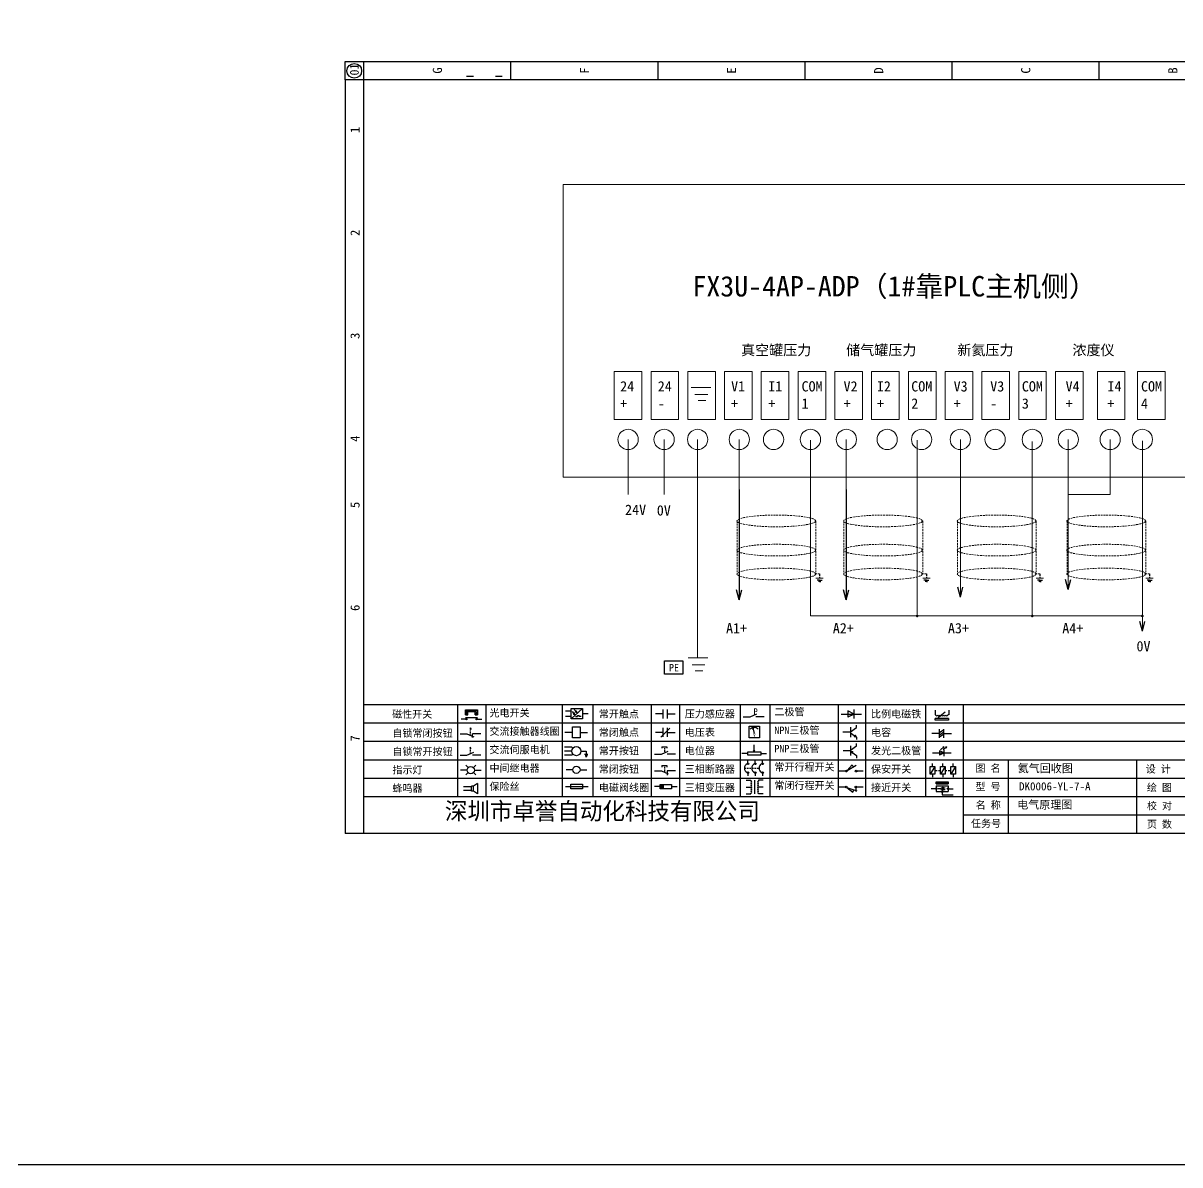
# Model space of a CAD drawing. Extents: x -21176 to 41123, y 80777 to 162275.
# Drawn here: x 39073.1 to 39387.7, y 81013.7 to 81324.3 of the extents above; entities that cross this region are included whole.
import ezdxf

# ---------------------------------------------------------------- set-up
doc = ezdxf.new("R2010")
doc.units = 0
doc.header["$MEASUREMENT"] = 0
doc.linetypes.add('DASHED', pattern=[0.75, 0.5, -0.25])
doc.layers.add('MISC', color=2, linetype='Continuous')
doc.layers.add('细实线层', color=7, linetype='Continuous')
doc.styles.add('样式 0', font='')
doc.styles.add('汉字', font='')
doc.styles.get('样式 0').set_extended_font_data('KaiTi_GB2312')
doc.styles.get('汉字').set_extended_font_data('新宋体')

# ---------------------------------------------------------------- blocks, each defined once
blk = doc.blocks.new('磁性开关')
at = {"linetype": 'ByBlock'}
h = blk.add_hatch(dxfattribs=at)
h.set_pattern_fill('ANSI31', color=256, scale=0.1, style=0)
h.set_pattern_definition([(45, (0, 0), (-0.224506403, 0.224506403), [])])
h.paths.add_polyline_path([(-1910.88, -776.69), (-1910.88, -775.29), (-1907.69, -775.29), (-1907.69, -776.69), (-1908.31, -776.69), (-1908.31, -775.79), (-1910.25, -775.79), (-1910.25, -776.69)])
for p, q in [((-1910.88, -776.69), (-1910.88, -775.29)), ((-1910.88, -775.29), (-1907.69, -775.29)), ((-1910.88, -776.69), (-1910.25, -776.69)), ((-1910.25, -776.69), (-1910.25, -775.79)), ((-1910.25, -775.79), (-1908.31, -775.79)), ((-1908.31, -776.69), (-1908.31, -775.79)), ((-1908.31, -776.69), (-1907.69, -776.69)), ((-1907.69, -775.29), (-1907.69, -776.69)), ((-1910.91, -777.81), (-1912.09, -777.81)), ((-1910.88, -777.39), (-1907.69, -777.39)), ((-1907.66, -777.81), (-1906.48, -777.81))]:
    blk.add_line(p, q, dxfattribs=at)
for centre in [(-1910.68, -777.81), (-1907.88, -777.81)]:
    blk.add_circle(centre, 0.225, dxfattribs=at)
blk = doc.blocks.new('*U95')
at = {"linetype": 'ByBlock'}
for p, q in [((-1911.92, -782.07), (-1910.06, -782.07)), ((-1910.06, -782.07), (-1908.18, -782.88)), ((-1909.23, -780.45), (-1909.23, -780.67)), ((-1909.23, -780.45), (-1908.92, -780.84)), ((-1909.23, -780.84), (-1909.23, -781.05)), ((-1909.23, -781.23), (-1909.23, -781.44)), ((-1909.23, -781.61), (-1909.23, -781.83)), ((-1909.23, -782), (-1909.23, -782.21)), ((-1909.23, -782.38), (-1909.23, -782.43)), ((-1908.52, -783.07), (-1908.52, -782.07)), ((-1906.25, -782.07), (-1908.52, -782.07))]:
    blk.add_line(p, q, dxfattribs=at)
blk = doc.blocks.new('*U96')
at = {"linetype": 'ByBlock'}
for p, q in [((-1910.06, -792.89), (-1908.18, -792.08)), ((-1908.88, -791.17), (-1909.23, -790.71)), ((-1909.23, -790.71), (-1909.23, -790.92)), ((-1909.23, -791.09), (-1909.23, -791.31)), ((-1909.23, -791.48), (-1909.23, -791.69)), ((-1909.23, -791.86), (-1909.23, -792.08)), ((-1909.23, -792.25), (-1909.23, -792.47)), ((-1911.92, -792.89), (-1910.06, -792.89)), ((-1906.25, -792.89), (-1908.52, -792.89))]:
    blk.add_line(p, q, dxfattribs=at)
blk = doc.blocks.new('蜂鸣器')
at = {"linetype": 'ByBlock'}
for p, q in [((-1907.17, -795.53), (-1908.25, -796.26)), ((-1907.17, -795.53), (-1907.17, -798.41)), ((-1908.8, -796.48), (-1911.01, -796.48)), ((-1908.8, -797.46), (-1911.01, -797.46)), ((-1908.25, -796.26), (-1908.8, -796.26)), ((-1908.8, -797.68), (-1908.8, -796.26)), ((-1908.25, -797.68), (-1908.8, -797.68)), ((-1908.25, -797.68), (-1908.25, -796.26)), ((-1907.17, -798.41), (-1908.25, -797.68))]:
    blk.add_line(p, q, dxfattribs=at)
blk = doc.blocks.new('指示灯')
at = {"linetype": 'ByBlock'}
for p, q in [((-1854.25, -776.92), (-1856.06, -776.92)), ((-1854.62, -775.59), (-1853.97, -776.23)), ((-1851.9, -775.59), (-1852.54, -776.23)), ((-1852.26, -776.92), (-1850.45, -776.92)), ((-1854.62, -778.25), (-1853.97, -777.61)), ((-1851.9, -778.25), (-1852.54, -777.61))]:
    blk.add_line(p, q, dxfattribs=at)
blk.add_circle((-1853.26, -776.92), 0.992, dxfattribs=at)
blk = doc.blocks.new('光电开关')
at = {"linetype": 'ByBlock'}
h = blk.add_hatch(dxfattribs=at)
h.set_pattern_fill('ANSI31', color=256, scale=0.01, style=0)
h.set_pattern_definition([(45, (0.172267, 0), (-0.0224506403, 0.0224506403), [])])
h.paths.add_polyline_path([(-1882.44, -776.34), (-1882.5, -775.91), (-1882.68, -776.07)])
h.paths.add_polyline_path([(-1882.86, -776.23), (-1882.44, -776.34), (-1882.68, -776.07)])
h.paths.add_polyline_path([(-1883.05, -776.88), (-1883.11, -776.45), (-1883.29, -776.61)])
h.paths.add_polyline_path([(-1883.47, -776.77), (-1883.05, -776.88), (-1883.29, -776.61)])
for p, q in [((-1884.01, -775.96), (-1885.56, -775.96)), ((-1880.91, -775.3), (-1884.01, -778.05)), ((-1883.75, -776.09), (-1883.05, -776.88)), ((-1883.11, -776.45), (-1883.47, -776.77)), ((-1883.05, -776.88), (-1883.47, -776.77)), ((-1883.14, -775.55), (-1882.44, -776.34)), ((-1883.05, -776.88), (-1883.11, -776.45)), ((-1882.5, -775.91), (-1882.86, -776.23)), ((-1882.44, -776.34), (-1882.86, -776.23)), ((-1882.44, -776.34), (-1882.5, -775.91)), ((-1879.37, -776.67), (-1880.91, -776.67)), ((-1884.01, -777.39), (-1885.56, -777.39)), ((-1882.78, -777.47), (-1882.23, -777.47)), ((-1882.23, -777.47), (-1882.23, -777.14)), ((-1882.23, -777.14), (-1881.78, -777.14)), ((-1881.78, -777.47), (-1881.78, -777.14)), ((-1881.23, -777.47), (-1881.78, -777.47))]:
    blk.add_line(p, q, dxfattribs=at)
blk.add_lwpolyline([(-1884.01, -775.3), (-1880.91, -775.3), (-1880.91, -778.05), (-1884.01, -778.05)], close=True, dxfattribs=at)
blk = doc.blocks.new('交流接触器线圈')
at = {"linetype": 'ByBlock'}
for p, q in [((-1880.82, -781.77), (-1882.87, -781.77)), ((-1878.72, -781.77), (-1876.67, -781.77))]:
    blk.add_line(p, q, dxfattribs=at)
blk.add_lwpolyline([(-1880.82, -780.28), (-1878.72, -780.28), (-1878.72, -783.26), (-1880.82, -783.26)], close=True, dxfattribs=at)
blk = doc.blocks.new('交流伺服电机')
at = {"linetype": 'ByBlock'}
for p, q in [((-1880.97, -785.75), (-1882.94, -785.75)), ((-1880.97, -785.75), (-1880.65, -786.03)), ((-1880.97, -786.85), (-1882.94, -786.85)), ((-1880.97, -787.94), (-1882.94, -787.94)), ((-1880.97, -787.94), (-1880.65, -787.67)), ((-1878.49, -786.85), (-1877.07, -786.85)), ((-1877.54, -787.72), (-1876.59, -787.72)), ((-1877.38, -788.01), (-1876.75, -788.01)), ((-1877.23, -788.29), (-1876.9, -788.29)), ((-1877.07, -786.85), (-1877.07, -787.72))]:
    blk.add_line(p, q, dxfattribs=at)
blk.add_circle((-1879.73, -786.85), 1.24, dxfattribs=at)
blk = doc.blocks.new('中间继电器')
at = {"linetype": 'ByBlock'}
for p, q in [((-1880.72, -791.92), (-1882.54, -791.92)), ((-1878.74, -791.92), (-1876.92, -791.92))]:
    blk.add_line(p, q, dxfattribs=at)
blk.add_circle((-1879.73, -791.92), 0.992, dxfattribs=at)
blk = doc.blocks.new('保险丝')
at = {"linetype": 'ByBlock'}
blk.add_line((-1882.72, -796.49), (-1876.55, -796.49), dxfattribs=at)
blk.add_lwpolyline([(-1881.2, -795.86), (-1878.06, -795.86), (-1878.06, -797.12), (-1881.2, -797.12)], close=True, dxfattribs=at)
blk = doc.blocks.new('常开按钮')
at = {"linetype": 'ByBlock'}
for p, q in [((-1909.9, -785.68), (-1908.56, -785.68)), ((-1909.9, -785.68), (-1909.9, -786.07)), ((-1909.23, -785.68), (-1909.23, -785.89)), ((-1909.23, -786.06), (-1909.23, -786.28)), ((-1908.56, -785.68), (-1908.56, -786.07)), ((-1911.92, -787.73), (-1910.06, -787.73)), ((-1910.06, -787.73), (-1908.18, -786.93)), ((-1909.23, -786.45), (-1909.23, -786.67)), ((-1909.23, -786.84), (-1909.23, -787.05)), ((-1909.23, -787.22), (-1909.23, -787.38)), ((-1906.25, -787.73), (-1908.52, -787.73))]:
    blk.add_line(p, q, dxfattribs=at)
blk = doc.blocks.new('常开触点')
at = {"linetype": 'ByBlock'}
for p, q in [((-1853.82, -781.77), (-1855.88, -781.77)), ((-1853.82, -782.99), (-1853.82, -780.56)), ((-1852.6, -782.99), (-1852.6, -780.56)), ((-1852.6, -781.77), (-1850.55, -781.77))]:
    blk.add_line(p, q, dxfattribs=at)
blk = doc.blocks.new('常闭触点')
at = {"linetype": 'ByBlock'}
for p, q in [((-1852.01, -785.66), (-1854.43, -788.1)), ((-1853.82, -787.99), (-1853.82, -785.56)), ((-1852.6, -787.99), (-1852.6, -785.56)), ((-1853.82, -786.77), (-1855.88, -786.77)), ((-1852.6, -786.77), (-1850.55, -786.77))]:
    blk.add_line(p, q, dxfattribs=at)
blk = doc.blocks.new('常闭按钮')
at = {"linetype": 'ByBlock'}
for p, q in [((-1856.13, -792.28), (-1854.28, -792.28)), ((-1854.28, -792.28), (-1852.4, -793.09)), ((-1854.11, -790.83), (-1852.77, -790.83)), ((-1854.11, -790.83), (-1854.11, -791.22)), ((-1853.44, -790.83), (-1853.44, -791.04)), ((-1853.44, -791.21), (-1853.44, -791.43)), ((-1853.44, -791.6), (-1853.44, -791.82)), ((-1853.44, -791.99), (-1853.44, -792.2)), ((-1853.44, -792.37), (-1853.44, -792.53)), ((-1852.77, -790.83), (-1852.77, -791.22)), ((-1850.47, -792.28), (-1852.73, -792.28)), ((-1852.73, -792.28), (-1852.73, -793.43))]:
    blk.add_line(p, q, dxfattribs=at)
blk = doc.blocks.new('电磁阀线圈')
at = {"linetype": 'ByBlock'}
for p, q in [((-1854.61, -796.54), (-1856.17, -796.54)), ((-1854.61, -795.92), (-1853.75, -797.16)), ((-1853.75, -795.92), (-1854.61, -797.16)), ((-1853.75, -795.92), (-1853.75, -797.16)), ((-1851.53, -796.54), (-1849.97, -796.54))]:
    blk.add_line(p, q, dxfattribs=at)
blk.add_lwpolyline([(-1854.61, -795.92), (-1851.53, -795.92), (-1851.53, -797.16), (-1854.61, -797.16)], close=True, dxfattribs=at)
blk = doc.blocks.new('电压表')
at = {"linetype": 'ByBlock'}
for p, q in [((-1814.84, -780.75), (-1814.91, -781.13)), ((-1814.6, -781.05), (-1814.91, -781.13)), ((-1814.84, -780.75), (-1814.46, -782.26)), ((-1814.84, -780.75), (-1814.6, -781.05))]:
    blk.add_line(p, q, dxfattribs=at)
blk.add_lwpolyline([(-1815.84, -780.34), (-1813.07, -780.34), (-1813.07, -783.49), (-1815.84, -783.49)], close=True, dxfattribs=at)
blk.add_arc((-1814.46, -782.26), 1.56, 46.8313, 133.1687, dxfattribs=at)
at = {"linetype": 'ByBlock', "insert": (-1814.7, -782.39), "char_height": 0.75, "width": 0.6768, "attachment_point": 1}
blk.add_mtext('V', dxfattribs=at)
blk = doc.blocks.new('电位器')
at = {"linetype": 'ByBlock'}
for p, q in [((-1814.45, -787.3), (-1814.45, -785.39)), ((-1816.21, -787.75), (-1817.79, -787.75)), ((-1814.45, -787.3), (-1814.62, -786.96)), ((-1814.62, -786.96), (-1814.27, -786.96)), ((-1814.45, -787.3), (-1814.27, -786.96)), ((-1812.68, -787.75), (-1811.1, -787.75))]:
    blk.add_line(p, q, dxfattribs=at)
blk.add_lwpolyline([(-1816.21, -787.3), (-1812.68, -787.3), (-1812.68, -788.2), (-1816.21, -788.2)], close=True, dxfattribs=at)
blk = doc.blocks.new('三相断路器')
at = {"linetype": 'ByBlock'}
for p, q in [((-1817.14, -791.74), (-1816.72, -791.74)), ((-1816.45, -791.74), (-1816.03, -791.74)), ((-1816.17, -790.33), (-1816.17, -789.7)), ((-1815.76, -791.74), (-1815.34, -791.74)), ((-1815.07, -791.74), (-1814.65, -791.74)), ((-1814.38, -791.74), (-1813.96, -791.74)), ((-1814.17, -790.33), (-1814.17, -789.7)), ((-1813.69, -791.74), (-1813.27, -791.74)), ((-1812.18, -790.33), (-1812.18, -789.7)), ((-1816.17, -793.19), (-1816.17, -793.83)), ((-1814.17, -793.19), (-1814.17, -793.83)), ((-1812.18, -793.19), (-1812.18, -793.83))]:
    blk.add_line(p, q, dxfattribs=at)
for centre in [(-1816.17, -790.55), (-1814.17, -790.55), (-1812.18, -790.55), (-1816.17, -792.98), (-1814.17, -792.98), (-1812.18, -792.98)]:
    blk.add_circle(centre, 0.219, dxfattribs=at)
for centre in [(-1815.81, -791.74), (-1813.82, -791.74), (-1811.83, -791.74)]:
    blk.add_arc(centre, 1.32, 115.5791, 244.4209, dxfattribs=at)
blk = doc.blocks.new('三相变压器')
at = {"linetype": 'ByBlock'}
for p, q in [((-1816.69, -795.03), (-1815.37, -795.03)), ((-1815.37, -795.03), (-1815.37, -795.24)), ((-1814.34, -798.7), (-1814.34, -795.04)), ((-1812, -795.03), (-1813.32, -795.03)), ((-1813.32, -795.03), (-1813.32, -795.24)), ((-1816.69, -796.87), (-1815.37, -796.87)), ((-1816.69, -798.71), (-1815.37, -798.71)), ((-1815.37, -798.71), (-1815.37, -798.5)), ((-1812, -796.87), (-1813.32, -796.87)), ((-1813.32, -798.71), (-1813.32, -798.5)), ((-1812, -798.71), (-1813.32, -798.71))]:
    blk.add_line(p, q, dxfattribs=at)
for centre, start, end in [((-1815.37, -795.51), 270, 90), ((-1815.37, -796.06), 270, 90), ((-1813.32, -795.51), 90, 270), ((-1813.32, -796.06), 90, 270), ((-1815.37, -796.6), 270, 90), ((-1815.37, -797.14), 270, 90), ((-1815.37, -797.68), 270, 90), ((-1815.37, -798.23), 270, 90), ((-1813.32, -796.6), 90, 270), ((-1813.32, -797.14), 90, 270), ((-1813.32, -797.68), 90, 270), ((-1813.32, -798.23), 90, 270)]:
    blk.add_arc(centre, 0.271, start, end, dxfattribs=at)
blk = doc.blocks.new('压力感应器')
at = {"linetype": 'ByBlock'}
for p, q in [((-1815.59, -777.73), (-1813.71, -776.93)), ((-1817.44, -777.73), (-1815.59, -777.73)), ((-1811.78, -777.73), (-1814.05, -777.73))]:
    blk.add_line(p, q, dxfattribs=at)
at = {"linetype": 'ByBlock', "insert": (-1814.65, -775.48), "char_height": 1.68, "width": 1.2242, "attachment_point": 1}
blk.add_mtext('{\\fNSimSun|b0|i0|c134|p49;P}', dxfattribs=at)
blk = doc.blocks.new('二极管')
at = {"linetype": 'ByBlock'}
for p, q in [((-1787.52, -776.77), (-1781.92, -776.77)), ((-1783.97, -776.77), (-1785.69, -775.9)), ((-1785.69, -775.9), (-1785.69, -777.65)), ((-1783.97, -776.77), (-1785.69, -777.65)), ((-1783.97, -777.99), (-1783.97, -775.56))]:
    blk.add_line(p, q, dxfattribs=at)
blk = doc.blocks.new('NPN三极管')
at = {"linetype": 'ByBlock'}
for p, q in [((-1784.15, -780.66), (-1784.15, -779.98)), ((-1785.73, -781.97), (-1787.81, -781.97)), ((-1785.73, -780.61), (-1785.73, -783.32)), ((-1785.73, -781.82), (-1784.15, -780.66)), ((-1785.73, -782.11), (-1784.15, -783.27)), ((-1784.41, -782.73), (-1784.74, -783.18)), ((-1784.15, -783.27), (-1784.74, -783.18)), ((-1784.15, -783.27), (-1784.41, -782.73)), ((-1784.15, -783.27), (-1784.15, -783.96))]:
    blk.add_line(p, q, dxfattribs=at)
blk = doc.blocks.new('PNP三极管')
at = {"linetype": 'ByBlock'}
for p, q in [((-1784.9, -785.38), (-1784.9, -788.09)), ((-1784.9, -786.59), (-1783.32, -785.43)), ((-1783.32, -785.43), (-1783.32, -784.75)), ((-1784.9, -786.74), (-1786.98, -786.74)), ((-1784.9, -786.88), (-1783.32, -788.04)), ((-1784.9, -786.88), (-1784.31, -786.97)), ((-1784.9, -786.88), (-1784.64, -787.42)), ((-1784.31, -786.97), (-1784.64, -787.42)), ((-1783.32, -788.04), (-1783.32, -788.73))]:
    blk.add_line(p, q, dxfattribs=at)
blk = doc.blocks.new('常开行程开关')
at = {"linetype": 'ByBlock'}
for p, q in [((-1786.29, -792.3), (-1788.01, -792.3)), ((-1785.89, -792.17), (-1784.52, -790.62)), ((-1785.89, -792.17), (-1783.43, -790.72)), ((-1784.52, -790.62), (-1784.19, -791.17)), ((-1781.48, -792.3), (-1783.21, -792.3))]:
    blk.add_line(p, q, dxfattribs=at)
for centre in [(-1786.07, -792.3), (-1783.42, -792.3)]:
    blk.add_circle(centre, 0.219, dxfattribs=at)
blk = doc.blocks.new('常闭行程开关')
at = {"linetype": 'ByBlock'}
for p, q in [((-1786.34, -796.62), (-1788.07, -796.62)), ((-1785.93, -796.72), (-1783.25, -797.7)), ((-1785.93, -796.72), (-1784.3, -798)), ((-1784.3, -798), (-1784.08, -797.4)), ((-1783.48, -796.84), (-1783.48, -797.85)), ((-1781.54, -796.62), (-1783.26, -796.62))]:
    blk.add_line(p, q, dxfattribs=at)
for centre in [(-1786.12, -796.62), (-1783.48, -796.62)]:
    blk.add_circle(centre, 0.219, dxfattribs=at)
blk = doc.blocks.new('电容')
at = {"linetype": 'ByBlock'}
for p, q in [((-1756.08, -781.77), (-1758.13, -781.77)), ((-1756.08, -782.99), (-1756.08, -780.56)), ((-1754.86, -780.79), (-1756.08, -781.55)), ((-1754.86, -781.44), (-1756.08, -782.2)), ((-1754.86, -781.99), (-1756.08, -782.75)), ((-1754.86, -782.99), (-1754.86, -780.56)), ((-1754.86, -781.77), (-1752.81, -781.77))]:
    blk.add_line(p, q, dxfattribs=at)
blk = doc.blocks.new('发光二极管')
at = {"linetype": 'ByBlock'}
for p, q in [((-1754.84, -786.77), (-1756.04, -786.16)), ((-1756.04, -786.16), (-1756.04, -787.39)), ((-1755.78, -785.92), (-1754.89, -785.14)), ((-1754.89, -785.14), (-1755.2, -785.22)), ((-1755.2, -785.22), (-1755.01, -785.43)), ((-1755.08, -785.92), (-1754.18, -785.14)), ((-1754.89, -785.14), (-1755.01, -785.43)), ((-1754.84, -787.63), (-1754.84, -785.92)), ((-1754.18, -785.14), (-1754.49, -785.22)), ((-1754.49, -785.22), (-1754.31, -785.43)), ((-1754.18, -785.14), (-1754.31, -785.43)), ((-1758.01, -786.77), (-1752.89, -786.77)), ((-1754.84, -786.77), (-1756.04, -787.39))]:
    blk.add_line(p, q, dxfattribs=at)
blk = doc.blocks.new('比例电磁阀')
at = {"linetype": 'ByBlock'}
for p, q in [((-1757.26, -775.38), (-1757.26, -776.71)), ((-1757.26, -776.71), (-1757.05, -776.71)), ((-1754.5, -775.98), (-1756.35, -777.44)), ((-1753.58, -776.71), (-1753.8, -776.71)), ((-1753.58, -775.38), (-1753.58, -776.71)), ((-1753.6, -777.73), (-1757.25, -777.73)), ((-1757.25, -778.13), (-1757.25, -777.73)), ((-1753.6, -778.13), (-1757.25, -778.13)), ((-1756.35, -777.44), (-1756.25, -777.25)), ((-1756.35, -777.44), (-1756.15, -777.38)), ((-1756.15, -777.38), (-1756.25, -777.25)), ((-1753.6, -777.73), (-1753.6, -778.13))]:
    blk.add_line(p, q, dxfattribs=at)
for centre in [(-1756.78, -776.71), (-1756.24, -776.71), (-1755.7, -776.71), (-1755.15, -776.71), (-1754.61, -776.71), (-1754.07, -776.71)]:
    blk.add_arc(centre, 0.271, 180, 0, dxfattribs=at)
blk = doc.blocks.new('保安开关')
at = {"linetype": 'ByBlock'}
for p, q in [((-1757.33, -790.79), (-1758.6, -792.81)), ((-1757.96, -790.79), (-1757.96, -789.97)), ((-1757.33, -791.8), (-1756.72, -791.8)), ((-1756.35, -791.8), (-1755.89, -791.8)), ((-1754.54, -790.79), (-1755.81, -792.81)), ((-1755.17, -790.79), (-1755.17, -789.97)), ((-1754.52, -791.8), (-1754.06, -791.8)), ((-1753.69, -791.8), (-1753.08, -791.8)), ((-1751.75, -790.79), (-1753.02, -792.81)), ((-1752.39, -790.79), (-1752.39, -789.97)), ((-1757.96, -792.81), (-1757.96, -793.62)), ((-1755.17, -792.81), (-1755.17, -793.62)), ((-1752.39, -792.81), (-1752.39, -793.62))]:
    blk.add_line(p, q, dxfattribs=at)
for points in [[(-1758.6, -790.79), (-1757.33, -790.79), (-1757.33, -792.81), (-1758.6, -792.81)], [(-1755.81, -790.79), (-1754.54, -790.79), (-1754.54, -792.81), (-1755.81, -792.81)], [(-1753.02, -790.79), (-1751.75, -790.79), (-1751.75, -792.81), (-1753.02, -792.81)]]:
    blk.add_lwpolyline(points, close=True, dxfattribs=at)
blk = doc.blocks.new('接近开关')
at = {"linetype": 'ByBlock'}
h = blk.add_hatch(dxfattribs=at)
h.set_pattern_fill('ANSI31', color=256, scale=0.01, style=0)
h.set_pattern_definition([(45, (-89.131516, -30.795668), (-0.0224506403, 0.0224506403), [])])
h.paths.add_polyline_path([(-1516.96, -1123.35), (-1516.96, -1122.85), (-1513.76, -1122.85), (-1513.76, -1123.35)])
for p, q in [((-1516.96, -1123.35), (-1516.96, -1122.85)), ((-1516.96, -1122.85), (-1513.76, -1122.85)), ((-1513.76, -1122.85), (-1513.76, -1123.35)), ((-1517.18, -1124.71), (-1518.36, -1124.71)), ((-1516.96, -1123.35), (-1513.76, -1123.35)), ((-1516.96, -1123.95), (-1513.76, -1123.95)), ((-1516.96, -1123.95), (-1516.96, -1125.47)), ((-1516.96, -1125.47), (-1513.76, -1125.47)), ((-1515.91, -1124.71), (-1516.45, -1124.71)), ((-1515.11, -1124.31), (-1515.91, -1124.71)), ((-1515.11, -1125.11), (-1515.91, -1124.71)), ((-1515.36, -1125.69), (-1515.36, -1126.36)), ((-1515.33, -1124.53), (-1515.17, -1124.53)), ((-1515.33, -1124.88), (-1515.17, -1124.88)), ((-1515.25, -1124.45), (-1515.25, -1124.61)), ((-1515.11, -1124.31), (-1515.11, -1125.11)), ((-1515.11, -1124.48), (-1514.58, -1124.48)), ((-1515.11, -1124.94), (-1514.58, -1124.94)), ((-1513.76, -1123.95), (-1513.76, -1125.47)), ((-1513.54, -1124.71), (-1512.36, -1124.71)), ((-1515.36, -1126.36), (-1512.36, -1126.36))]:
    blk.add_line(p, q, dxfattribs=at)
for centre in [(-1516.96, -1124.71), (-1515.36, -1125.47), (-1513.76, -1124.71)]:
    blk.add_circle(centre, 0.225, dxfattribs=at)

msp = doc.modelspace()

# ---------------------------------------------------------------- linework, layer by layer
at = {"linetype": 'ByBlock'}
for p, q in [((39160.66, 81308.868), (39160.66, 81313.868)), ((39160.66, 81313.868), (39457.66, 81313.868)), ((39165.66, 81313.868), (39165.66, 81103.868)), ((39160.66, 81308.868), (39160.66, 81123.868)), ((39452.66, 81138.868), (39165.66, 81138.868)), ((39452.66, 81133.868), (39165.66, 81133.868)), ((39452.66, 81128.868), (39165.66, 81128.868)), ((39160.66, 81123.868), (39160.66, 81103.868)), ((39452.66, 81123.868), (39165.66, 81123.868)), ((39452.66, 81118.868), (39165.66, 81118.868)), ((39452.66, 81113.868), (39165.66, 81113.868)), ((39452.66, 81108.868), (39328.684, 81108.868)), ((39457.66, 81103.868), (39160.66, 81103.868))]:
    msp.add_line(p, q, dxfattribs=at)
at = {"color": 0}
for p, q in [((39195.569, 81309.75, 550.938), (39193.698, 81309.75, 550.938)), ((39203.403, 81309.75, 550.938), (39201.533, 81309.75, 550.938))]:
    msp.add_line(p, q, dxfattribs=at)
at = {"lineweight": 0}
for p, q in [((39219.99, 81200.815, 550.938), (39219.99, 81280.399, 550.938)), ((39219.99, 81280.399, 550.938), (39400.697, 81280.399, 550.938)), ((39254.738, 81225.238, 550.938), (39260.097, 81225.238, 550.938)), ((39255.793, 81223.305, 550.938), (39259.307, 81223.305, 550.938)), ((39256.671, 81221.636, 550.938), (39258.779, 81221.636, 550.938)), ((39237.601, 81211.074, 550.938), (39237.601, 81196.122, 550.938)), ((39247.387, 81211.074, 550.938), (39247.387, 81196.122, 550.938)), ((39256.52, 81211.074, 550.938), (39256.52, 81151.729, 550.938)), ((39267.85, 81211.074, 550.938), (39267.85, 81186.298, 550.938)), ((39287.182, 81210.91, 550.938), (39287.182, 81163.048, 550.938)), ((39296.883, 81211.074, 550.938), (39296.883, 81186.298, 550.938)), ((39316.215, 81210.91, 550.938), (39316.215, 81163.048, 550.938)), ((39327.955, 81211.074, 550.938), (39327.955, 81168.194, 550.938)), ((39357.312, 81211.074, 550.938), (39357.312, 81170.286, 550.938)), ((39368.7, 81211.074, 550.938), (39368.7, 81196.122, 550.938)), ((39377.45, 81210.659, 550.938), (39377.45, 81158.885, 550.938)), ((39347.526, 81210.478, 550.938), (39347.526, 81163.048, 550.938)), ((39219.99, 81200.815, 550.938), (39400.697, 81200.815, 550.938)), ((39368.7, 81196.122, 550.938), (39357.312, 81196.122, 550.938)), ((39377.45, 81163.048, 550.938), (39287.182, 81163.048, 550.938)), ((39253.932, 81151.693, 550.938), (39259.291, 81151.693, 550.938)), ((39254.986, 81149.761, 550.938), (39258.5, 81149.761, 550.938)), ((39255.865, 81148.092, 550.938), (39257.973, 81148.092, 550.938))]:
    msp.add_line(p, q, dxfattribs=at)
for p, q in [((39267.84, 81197.495, 550.938), (39267.84, 81167.462, 550.938)), ((39296.874, 81197.495, 550.938), (39296.874, 81167.462, 550.938)), ((39357.312, 81170.286, 550.938), (39356.591, 81172.976, 550.938)), ((39357.312, 81170.286, 550.938), (39358.032, 81172.976, 550.938)), ((39267.84, 81167.462, 550.938), (39267.12, 81170.151, 550.938)), ((39267.84, 81167.462, 550.938), (39268.561, 81170.151, 550.938)), ((39296.874, 81167.462, 550.938), (39296.153, 81170.151, 550.938)), ((39296.874, 81167.462, 550.938), (39297.594, 81170.151, 550.938)), ((39327.955, 81168.194, 550.938), (39327.234, 81170.883, 550.938)), ((39327.955, 81168.194, 550.938), (39328.676, 81170.883, 550.938)), ((39377.45, 81158.885, 550.938), (39376.73, 81161.574, 550.938)), ((39377.45, 81158.885, 550.938), (39378.171, 81161.574, 550.938))]:
    msp.add_line(p, q)
at = {"color": 2, "lineweight": 0}
for p, q in [((39289.685, 81173.327, 550.938), (39288.685, 81173.327, 550.938)), ((39289.685, 81173.327, 550.938), (39290.685, 81173.327, 550.938)), ((39318.718, 81173.327, 550.938), (39317.718, 81173.327, 550.938)), ((39318.718, 81173.327, 550.938), (39319.718, 81173.327, 550.938)), ((39349.604, 81173.327, 550.938), (39348.604, 81173.327, 550.938)), ((39349.604, 81173.327, 550.938), (39350.604, 81173.327, 550.938)), ((39379.418, 81173.327, 550.938), (39378.418, 81173.327, 550.938)), ((39379.418, 81173.327, 550.938), (39380.418, 81173.327, 550.938))]:
    msp.add_line(p, q, dxfattribs=at)
at = {"color": 2, "linetype": 'DASHED', "lineweight": 0}
for p, q in [((39289.685, 81174.466, 550.938), (39288.696, 81174.466, 550.938)), ((39318.718, 81174.466, 550.938), (39317.729, 81174.466, 550.938)), ((39349.604, 81174.466, 550.938), (39348.614, 81174.466, 550.938)), ((39379.418, 81174.466, 550.938), (39378.429, 81174.466, 550.938))]:
    msp.add_line(p, q, dxfattribs=at)
at = {"color": 2}
for p, q in [((39289.685, 81172.81, 550.938), (39289.019, 81172.81, 550.938)), ((39289.685, 81172.81, 550.938), (39290.351, 81172.81, 550.938)), ((39318.718, 81172.81, 550.938), (39318.052, 81172.81, 550.938)), ((39318.718, 81172.81, 550.938), (39319.384, 81172.81, 550.938)), ((39349.604, 81172.81, 550.938), (39348.937, 81172.81, 550.938)), ((39349.604, 81172.81, 550.938), (39350.27, 81172.81, 550.938)), ((39379.418, 81172.81, 550.938), (39378.752, 81172.81, 550.938)), ((39379.418, 81172.81, 550.938), (39380.084, 81172.81, 550.938)), ((39289.685, 81172.4, 550.938), (39289.345, 81172.4, 550.938)), ((39289.685, 81172.4, 550.938), (39290.025, 81172.4, 550.938)), ((39318.718, 81172.4, 550.938), (39318.379, 81172.4, 550.938)), ((39318.718, 81172.4, 550.938), (39319.058, 81172.4, 550.938)), ((39349.604, 81172.4, 550.938), (39349.264, 81172.4, 550.938)), ((39349.604, 81172.4, 550.938), (39349.943, 81172.4, 550.938)), ((39379.418, 81172.4, 550.938), (39379.078, 81172.4, 550.938)), ((39379.418, 81172.4, 550.938), (39379.758, 81172.4, 550.938))]:
    msp.add_line(p, q, dxfattribs=at)
at = {"color": 2, "linetype": 'DASHED'}
for p, q in [((39289.685, 81174.466, 550.938), (39289.685, 81173.327, 550.938)), ((39318.718, 81174.466, 550.938), (39318.718, 81173.327, 550.938)), ((39349.604, 81174.466, 550.938), (39349.604, 81173.327, 550.938)), ((39379.418, 81174.466, 550.938), (39379.418, 81173.327, 550.938))]:
    msp.add_line(p, q, dxfattribs=at)
at = {"color": 0, "lineweight": -2}
for p, q in [((39191.239, 81138.868), (39191.239, 81113.868)), ((39198.916, 81138.868), (39198.916, 81113.868)), ((39219.706, 81138.868), (39219.706, 81113.868)), ((39228.059, 81138.868), (39228.059, 81113.868)), ((39243.914, 81138.868), (39243.914, 81113.868)), ((39251.563, 81138.868), (39251.563, 81113.868)), ((39268.055, 81138.868), (39268.055, 81113.868)), ((39276.157, 81138.868), (39276.157, 81113.868)), ((39294.776, 81138.868), (39294.776, 81113.868)), ((39302.136, 81138.868), (39302.136, 81113.868)), ((39318.446, 81138.868), (39318.446, 81113.868)), ((39328.684, 81138.868), (39328.684, 81103.952)), ((39341.005, 81123.868), (39341.005, 81103.952)), ((39375.875, 81123.868), (39375.875, 81103.868))]:
    msp.add_line(p, q, dxfattribs=at)
at = {"color": 0, "lineweight": -2, "elevation": 550.938}
msp.add_lwpolyline([(38336.418, 82164.377), (39914.271, 82164.377), (39914.271, 81013.737), (38336.418, 81013.737)], close=True, dxfattribs=at)
at = {"linetype": 'ByBlock'}
for points in [[(39205.66, 81313.868), (39205.66, 81308.868)], [(39245.66, 81313.868), (39245.66, 81308.868)], [(39285.66, 81313.868), (39285.66, 81308.868)], [(39325.66, 81313.868), (39325.66, 81308.868)], [(39365.66, 81313.868), (39365.66, 81308.868)], [(39452.66, 81308.868), (39160.66, 81308.868)]]:
    msp.add_lwpolyline(points, dxfattribs=at)
at = {"lineweight": 0, "elevation": 550.938}
for points in [[(39233.836, 81229.527), (39241.338, 81229.527), (39241.338, 81216.479), (39233.836, 81216.479)], [(39243.836, 81229.527), (39251.338, 81229.527), (39251.338, 81216.479), (39243.836, 81216.479)], [(39253.836, 81229.527), (39261.338, 81229.527), (39261.338, 81216.479), (39253.836, 81216.479)], [(39263.836, 81229.527), (39271.338, 81229.527), (39271.338, 81216.479), (39263.836, 81216.479)], [(39273.836, 81229.527), (39281.338, 81229.527), (39281.338, 81216.479), (39273.836, 81216.479)], [(39273.836, 81229.527), (39281.338, 81229.527), (39281.338, 81216.479), (39273.836, 81216.479)], [(39283.836, 81229.527), (39291.338, 81229.527), (39291.338, 81216.479), (39283.836, 81216.479)], [(39293.836, 81229.527), (39301.338, 81229.527), (39301.338, 81216.479), (39293.836, 81216.479)], [(39303.836, 81229.527), (39311.338, 81229.527), (39311.338, 81216.479), (39303.836, 81216.479)], [(39313.836, 81229.527), (39321.338, 81229.527), (39321.338, 81216.479), (39313.836, 81216.479)], [(39323.836, 81229.527), (39331.338, 81229.527), (39331.338, 81216.479), (39323.836, 81216.479)], [(39333.836, 81229.527), (39341.338, 81229.527), (39341.338, 81216.479), (39333.836, 81216.479)], [(39343.836, 81229.527), (39351.338, 81229.527), (39351.338, 81216.479), (39343.836, 81216.479)], [(39353.836, 81229.527), (39361.338, 81229.527), (39361.338, 81216.479), (39353.836, 81216.479)], [(39365.223, 81229.527), (39372.725, 81229.527), (39372.725, 81216.479), (39365.223, 81216.479)], [(39376.128, 81229.527), (39383.63, 81229.527), (39383.63, 81216.479), (39376.128, 81216.479)]]:
    msp.add_lwpolyline(points, close=True, dxfattribs=at)
at = {"const_width": 0.353, "elevation": 550.938}
for points in [[(39316.038, 81163.048, 1), (39316.391, 81163.048, 1)], [(39347.35, 81163.048, 1), (39347.703, 81163.048, 1)], [(39377.274, 81163.048, 1), (39377.627, 81163.048, 1)]]:
    msp.add_lwpolyline(points, format="xyb", close=True, dxfattribs=at)
at = {"color": 1, "ltscale": 2, "elevation": 550.938}
msp.add_lwpolyline([(39247.485, 81150.803), (39252.507, 81150.803), (39252.507, 81147.199), (39247.485, 81147.199)], close=True, dxfattribs=at)
at = {"linetype": 'ByBlock'}
msp.add_circle((39163.148, 81311.34), 2, dxfattribs=at)
at = {"lineweight": 0}
for centre in [(39237.601, 81211.074, 550.938), (39247.387, 81211.074, 550.938), (39256.52, 81211.074, 550.938), (39267.85, 81211.074, 550.938), (39277.17, 81211.074, 550.938), (39287.182, 81211.074, 550.938), (39296.967, 81211.074, 550.938), (39308.058, 81211.074, 550.938), (39317.429, 81211.074, 550.938), (39327.955, 81211.074, 550.938), (39337.414, 81211.074, 550.938), (39347.526, 81211.074, 550.938), (39357.312, 81211.074, 550.938), (39368.7, 81211.074, 550.938), (39377.45, 81211.074, 550.938)]:
    msp.add_circle(centre, 2.76, dxfattribs=at)
at = {"layer": '细实线层', "color": 6, "linetype": 'DASHED', "lineweight": 0}
for p, q in [((39267.251, 81188.925, 550.938), (39267.251, 81174.466, 550.938)), ((39288.696, 81188.925, 550.938), (39288.696, 81174.466, 550.938)), ((39296.284, 81188.925, 550.938), (39296.284, 81174.466, 550.938)), ((39317.729, 81188.925, 550.938), (39317.729, 81174.466, 550.938)), ((39327.169, 81188.925, 550.938), (39327.169, 81174.466, 550.938)), ((39348.614, 81188.925, 550.938), (39348.614, 81174.466, 550.938)), ((39356.984, 81188.925, 550.938), (39356.984, 81174.466, 550.938)), ((39378.429, 81188.925, 550.938), (39378.429, 81174.466, 550.938))]:
    msp.add_line(p, q, dxfattribs=at)
at = {"layer": '细实线层', "color": 6, "linetype": 'DASHED', "lineweight": 0, "extrusion": (0, 0, -1)}
for centre in [(39277.897, 81188.9, 550.938), (39306.931, 81188.9, 550.938), (39337.816, 81188.9, 550.938), (39367.63, 81188.9, 550.938), (39277.897, 81180.958, 550.938), (39306.931, 81180.958, 550.938), (39337.816, 81180.958, 550.938), (39367.63, 81180.958, 550.938), (39277.897, 81174.466, 550.938), (39306.931, 81174.466, 550.938), (39337.816, 81174.466, 550.938), (39367.63, 81174.466, 550.938)]:
    msp.add_ellipse(centre, major_axis=(10.686, 0), ratio=0.1490067, dxfattribs=at)

# ---------------------------------------------------------------- block references
at = {"linetype": 'ByBlock'}
for name, p in [('磁性开关', (41104.303, 81912.827)), ('光电开关', (41106.113, 81913.136)), ('常开触点', (41100.927, 81918.165)), ('压力感应器', (41086.366, 81913.383)), ('二极管', (41083.029, 81913.141)), ('比例电磁阀', (41078.372, 81912.848)), ('*U95', (41103.849, 81913.044)), ('交流接触器线圈', (41103.273, 81913.136)), ('常闭触点', (41100.927, 81918.165)), ('电压表', (41086.366, 81913.383)), ('NPN三极管', (41083.854, 81913.37)), ('电容', (41078.372, 81912.848)), ('*U96', (41103.849, 81918.044)), ('交流伺服电机', (41103.273, 81913.136)), ('常开按钮', (41156.713, 81913.165)), ('电位器', (41086.366, 81913.383)), ('PNP三极管', (41083.029, 81913.141)), ('发光二极管', (41078.372, 81912.56)), ('指示灯', (41048.063, 81898.044)), ('三相断路器', (41086.366, 81913.383)), ('常开行程开关', (41083.029, 81913.141)), ('保安开关', (41078.372, 81912.848)), ('中间继电器', (41103.273, 81913.136)), ('常闭按钮', (41100.927, 81913.165)), ('蜂鸣器', (41103.849, 81913.044)), ('保险丝', (41103.273, 81913.136)), ('电磁阀线圈', (41100.927, 81913.165)), ('三相变压器', (41086.366, 81913.383)), ('常闭行程开关', (41083.029, 81913.141)), ('接近开关', (40838.373, 82240.765))]:
    msp.add_blockref(name, p, dxfattribs=at)

# ---------------------------------------------------------------- texts
at = {"linetype": 'ByBlock', "attachment_point": 1, "rotation": 90}
for s, insert, char_height, width in [('{\\fKaiTi_GB2312|b0|i0|c134|p0;01}', (39161.949, 81310.066), 2.4, 60.2542), ('{\\fKaiTi_GB2312|b0|i0|c134|p0;G}', (39184.489, 81310.575), 2.5, 5), ('{\\fKaiTi_GB2312|b0|i0|c134|p0;F}', (39224.489, 81310.575), 2.5, 5), ('{\\fKaiTi_GB2312|b0|i0|c134|p0;E}', (39264.489, 81310.575), 2.5, 5), ('{\\fKaiTi_GB2312|b0|i0|c134|p0;D}', (39304.489, 81310.575), 2.5, 5), ('{\\fKaiTi_GB2312|b0|i0|c134|p0;C}', (39344.489, 81310.575), 2.5, 5), ('{\\fKaiTi_GB2312|b0|i0|c134|p0;B}', (39384.489, 81310.575), 2.5, 5), ('{\\fKaiTi_GB2312|b0|i0|c134|p49;1}', (39162.089, 81294.412), 2.5, 11.7517), ('{\\fKaiTi_GB2312|b0|i0|c134|p49;2}', (39162.089, 81266.412), 2.5, 11.7517), ('{\\fKaiTi_GB2312|b0|i0|c134|p49;3}', (39162.089, 81238.412), 2.5, 11.7517), ('{\\fKaiTi_GB2312|b0|i0|c134|p49;4}', (39162.089, 81210.412), 2.5, 11.7517), ('{\\fKaiTi_GB2312|b0|i0|c134|p49;5}', (39162.089, 81192.412), 2.5, 11.7517), ('{\\fKaiTi_GB2312|b0|i0|c134|p49;6}', (39162.089, 81164.412), 2.5, 11.7517), ('{\\fKaiTi_GB2312|b0|i0|c134|p49;7}', (39162.089, 81128.905), 2.5, 11.7517)]:
    msp.add_mtext(s, dxfattribs=dict(at, insert=insert, char_height=char_height, width=width))
at = {"attachment_point": 1}
for s, insert, char_height, width in [('{\\f新宋体|b0|i0|c134|p49;\\H0.916667x;FX3U-4AP-ADP（1#靠PLC主机侧）}', (39255.1, 81255.52, 550.938), 6.075, 719.83479), ('{\\fKaiTi_GB2312|b0|i0|c134|p49;电气原理图}', (39343.427, 81112.815), 2.2, 75.3177)]:
    msp.add_mtext(s, dxfattribs=dict(at, insert=insert, char_height=char_height, width=width))
at = {"char_height": 2, "attachment_point": 1, "style": '汉字'}
for s, insert in [('{\\fKaiTi_GB2312|b0|i0|c134|p49;二极管}', (39277.39, 81137.96)), ('{\\fKaiTi_GB2312|b0|i0|c134|p49;磁性开关}', (39173.435, 81137.339)), ('{\\fKaiTi_GB2312|b0|i0|c134|p49;光电开关}', (39199.911, 81137.676)), ('{\\fKaiTi_GB2312|b0|i0|c134|p49;常开触点}', (39229.664, 81137.389)), ('{\\fKaiTi_GB2312|b0|i0|c134|p49;压力感应器}', (39253.024, 81137.398)), ('{\\fKaiTi_GB2312|b0|i0|c134|p49;比例电磁铁}', (39303.679, 81137.388)), ('{\\fKaiTi_GB2312|b0|i0|c134|p49;自锁常闭按钮}', (39173.516, 81132.182)), ('{\\fKaiTi_GB2312|b0|i0|c134|p49;交流接触器线圈}', (39199.911, 81132.676)), ('{\\fKaiTi_GB2312|b0|i0|c134|p49;常闭触点}', (39229.664, 81132.389)), ('{\\fKaiTi_GB2312|b0|i0|c134|p49;电压表}', (39253.024, 81132.398)), ('{\\fKaiTi_GB2312|b0|i0|c134|p49;NPN三极管}', (39277.39, 81132.96)), ('{\\fKaiTi_GB2312|b0|i0|c134|p49;电容}', (39303.679, 81132.388)), ('{\\fKaiTi_GB2312|b0|i0|c134|p49;自锁常开按钮}', (39173.516, 81127.182)), ('{\\fKaiTi_GB2312|b0|i0|c134|p49;交流伺服电机}', (39199.911, 81127.676)), ('{\\fKaiTi_GB2312|b0|i0|c134|p49;常开按钮}', (39229.664, 81127.389)), ('{\\fKaiTi_GB2312|b0|i0|c134|p49;电位器}', (39253.024, 81127.398)), ('{\\fKaiTi_GB2312|b0|i0|c134|p49;PNP三极管}', (39277.39, 81127.96)), ('{\\fKaiTi_GB2312|b0|i0|c134|p49;发光二极管}', (39303.679, 81127.388)), ('{\\fKaiTi_GB2312|b0|i0|c134|p49;指示灯}', (39173.516, 81122.182)), ('{\\fKaiTi_GB2312|b0|i0|c134|p49;中间继电器}', (39199.911, 81122.676)), ('{\\fKaiTi_GB2312|b0|i0|c134|p49;常闭按钮}', (39229.664, 81122.389)), ('{\\fKaiTi_GB2312|b0|i0|c134|p49;三相断路器}', (39253.024, 81122.398)), ('{\\fKaiTi_GB2312|b0|i0|c134|p49;常开行程开关}', (39277.39, 81122.96)), ('{\\fKaiTi_GB2312|b0|i0|c134|p49;保安开关}', (39303.679, 81122.388)), ('{\\fKaiTi_GB2312|b0|i0|c134|p0;图 名}', (39332.078, 81122.623)), ('{\\fKaiTi_GB2312|b0|i0|c134|p0;设 计}', (39378.366, 81122.407)), ('{\\fKaiTi_GB2312|b0|i0|c134|p49;蜂鸣器}', (39173.516, 81117.182)), ('{\\fKaiTi_GB2312|b0|i0|c134|p49;保险丝}', (39199.911, 81117.676)), ('{\\fKaiTi_GB2312|b0|i0|c134|p49;电磁阀线圈}', (39229.664, 81117.389)), ('{\\fKaiTi_GB2312|b0|i0|c134|p49;三相变压器}', (39253.024, 81117.398)), ('{\\fKaiTi_GB2312|b0|i0|c134|p49;常闭行程开关}', (39277.39, 81117.96)), ('{\\fKaiTi_GB2312|b0|i0|c134|p49;接近开关}', (39303.679, 81117.388)), ('{\\fKaiTi_GB2312|b0|i0|c134|p0;型 号}', (39332.078, 81117.623)), ('{\\fKaiTi_GB2312|b0|i0|c134|p0;绘 图}', (39378.695, 81117.407)), ('{\\fKaiTi_GB2312|b0|i0|c134|p0;名 称}', (39332.129, 81112.623)), ('{\\fKaiTi_GB2312|b0|i0|c134|p0;校 对}', (39378.695, 81112.407)), ('{\\fKaiTi_GB2312|b0|i0|c134|p0;任务号}', (39330.859, 81107.617)), ('{\\fKaiTi_GB2312|b0|i0|c134|p0;页 数}', (39378.695, 81107.407))]:
    msp.add_mtext(s, dxfattribs=dict(at, insert=insert))
at = {"char_height": 2.2, "width": 75.3177, "attachment_point": 1, "style": '汉字'}
for s, insert in [('氦气回收图', (39343.544, 81122.713, 550.938)), ('{\\fKaiTi_GB2312|b0|i0|c134|p49;DK0006-YL-7-A}', (39343.91, 81117.808))]:
    msp.add_mtext(s, dxfattribs=dict(at, insert=insert))
at = {"color": 0, "lineweight": -2, "insert": (39187.794, 81112.339), "char_height": 4.70644, "width": 96.11383, "attachment_point": 1}
msp.add_mtext('深圳市卓誉自动化科技有限公司', dxfattribs=at)
at = {"layer": 'MISC', "color": 0, "attachment_point": 1, "style": '样式 0'}
for s, insert, char_height, width in [('真空罐压力', (39268.327, 81236.778, 550.938), 2.8, 22.43016), ('储气罐压力', (39296.907, 81236.778, 550.938), 2.8, 22.43016), ('新氦压力', (39327.143, 81236.778, 550.938), 2.8, 22.43016), ('浓度仪', (39358.431, 81236.778, 550.938), 2.8, 22.43016), ('24\\P+', (39235.445, 81226.91, 550.938), 2.8, 5.01683), ('24\\P-', (39245.674, 81226.91, 550.938), 2.8, 5.01683), ('V1\\P+', (39265.615, 81226.91, 550.938), 2.8, 5.01683), ('I1\\P+', (39275.71, 81226.91, 550.938), 2.8, 5.01683), ('COM\\P1', (39284.779, 81226.91, 550.938), 2.8, 5.01683), ('V2\\P+', (39296.199, 81226.91, 550.938), 2.8, 5.01683), ('I2\\P+', (39305.256, 81226.91, 550.938), 2.8, 5.01683), ('COM\\P2', (39314.609, 81226.91, 550.938), 2.8, 5.01683), ('V3\\P+', (39326.138, 81226.91, 550.938), 2.8, 5.01683), ('V3\\P-', (39336.085, 81226.91, 550.938), 2.8, 5.01683), ('COM\\P3', (39344.686, 81226.91, 550.938), 2.8, 5.01683), ('V4\\P+', (39356.579, 81226.91, 550.938), 2.8, 5.01683), ('I4\\P+', (39367.966, 81226.91, 550.938), 2.8, 5.01683), ('COM\\P4', (39377.089, 81226.91, 550.938), 2.8, 5.01683), ('24V', (39236.786, 81193.339, 550.938), 2.8, 5.01683), ('0V', (39245.414, 81193.169, 550.938), 2.8, 5.01683), ('A1+', (39264.244, 81161.13, 550.938), 2.8, 5.01683), ('A2+', (39293.277, 81161.13, 550.938), 2.8, 5.01683), ('A3+', (39324.581, 81161.13, 550.938), 2.8, 5.01683), ('A4+', (39355.679, 81161.13, 550.938), 2.8, 5.01683), ('0V', (39375.86, 81156.219, 550.938), 2.8, 5.01683), ('PE', (39248.723, 81149.995, 550.938), 2, 5.01683)]:
    msp.add_mtext(s, dxfattribs=dict(at, insert=insert, char_height=char_height, width=width))

doc.saveas('drawing.dxf')
